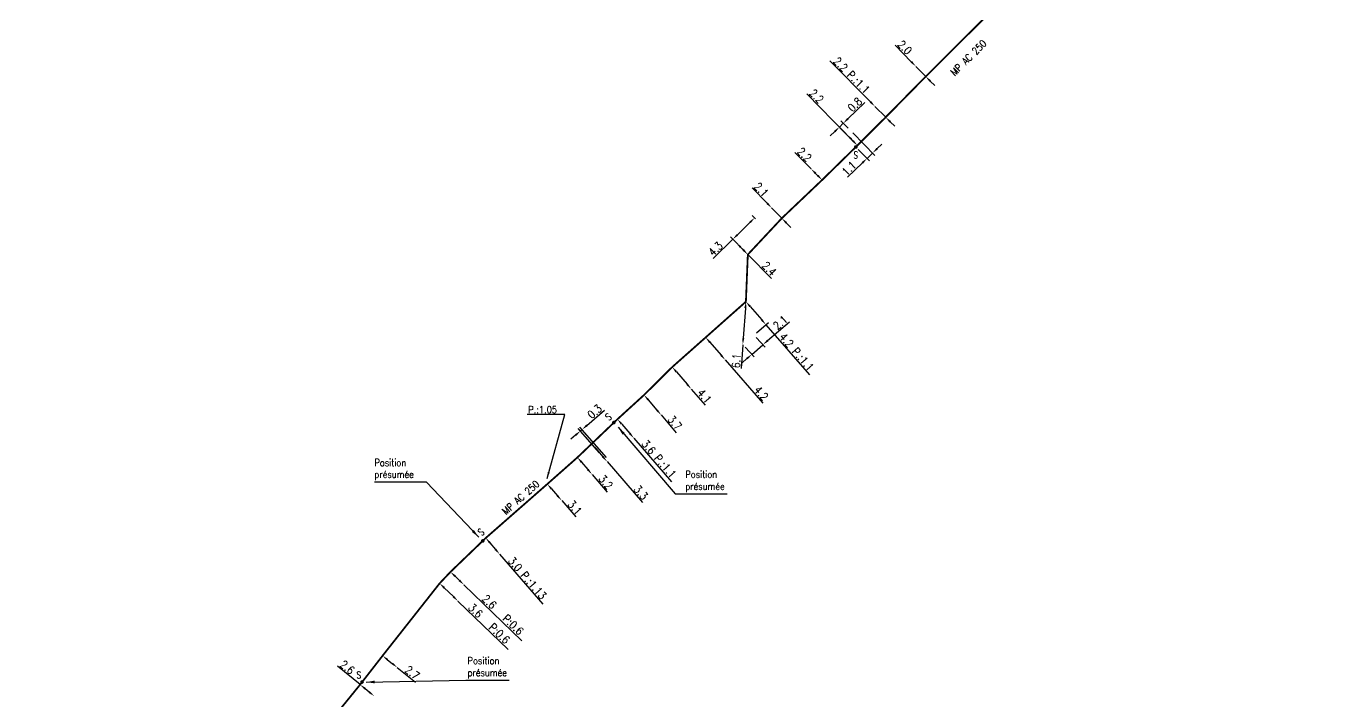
# Model space of a CAD drawing. Header units: millimetres. Extents: x 185000 to 186005, y 127000 to 128000.
# Drawn here: x 185236 to 185419.8, y 127747.8 to 127842.8 of the extents above; entities that cross this region are included whole.
import ezdxf
from ezdxf.enums import TextEntityAlignment as Align

# ---------------------------------------------------------------- set-up
doc = ezdxf.new("R2010")
doc.units = ezdxf.units.MM
doc.header["$PDMODE"] = 34
doc.layers.get('0').update_dxf_attribs({"linetype": 'CONTINUOUS'})
doc.layers.get('DEFPOINTS').update_dxf_attribs({"linetype": 'CONTINUOUS'})
doc.layers.add('G_120', color=4, linetype='CONTINUOUS')
doc.layers.add('G_300', color=7, linetype='CONTINUOUS')
doc.styles.add('G_ROMANS', font='ROMANS.SHX', dxfattribs={"width": 0.75})
doc.styles.get("Standard").update_dxf_attribs({"font": 'romans.shx', "width": 0.85})
doc.linetypes.add('G_TYPB_AP', pattern='A,5,-0.3,["o",Standard,S=1.5,R=0,X=0,Y=-0.5],-1.65', length=6.95)
doc.linetypes.add('G_TYPB_PE', pattern='A,5,-0.3,["o",Standard,S=1.5,R=0,X=0,Y=-0.5],-1.65', length=6.95)
doc.dimstyles.get("Standard").update_dxf_attribs({"dimtxt": 1.5, "dimasz": 1.2, "dimexe": 0.625, "dimexo": 0.625, "dimgap": 0.25, "dimtad": 1, "dimdec": 1, "dimzin": 0, "dimdsep": 46, "dimtxsty": 'Standard', "dimcen": -0.5, "dimadec": 0, "dimazin": 0, "dimtfac": 1, "dimtdec": 1, "dimtmove": 0, "dimatfit": 3, "dimfxl": 0, "dimtolj": 1, "dimtzin": 0, "dimarcsym": 0})

# ---------------------------------------------------------------- blocks, each defined once
blk = doc.blocks.new('*D341')
at = {"layer": 'DEFPOINTS', "color": 0, "linetype": 'Continuous', "ltscale": 0.5, "transparency": 16777216}
for p in [(185282.97, 127750.11), (185284.94, 127748.5), (185284.94, 127748.5)]:
    blk.add_point(p, dxfattribs=at)
at = {"layer": 'G_120', "color": 0, "linetype": 'Continuous', "lineweight": -2, "ltscale": 0.5, "transparency": 16777216}
for p, q in [((185282.97, 127750.11), (185279.77, 127752.73)), ((185284.25, 127749.07), (185283.66, 127749.54))]:
    blk.add_line(p, q, dxfattribs=at)
at = {"layer": 'G_120', "color": 0, "linetype": 'Continuous', "ltscale": 0.5, "transparency": 16777216}
for points in [[(185283.76, 127749.66), (185283.57, 127749.43), (185282.97, 127750.11)], [(185284.34, 127749.19), (185284.15, 127748.95), (185284.94, 127748.5)]]:
    blk.add_solid(points, dxfattribs=at)
at = {"layer": 'G_120', "color": 0, "linetype": 'Continuous', "ltscale": 0.5, "transparency": 16777216, "insert": (185281.17, 127752.55), "char_height": 1.125, "attachment_point": 5, "rotation": 320.7419}
blk.add_mtext('\\A1;2.6', dxfattribs=at)
blk = doc.blocks.new('*D342')
at = {"layer": 'DEFPOINTS', "color": 0, "linetype": 'Continuous', "ltscale": 0.5, "transparency": 16777216}
for p in [(185286.13, 127754.18), (185288.19, 127752.52), (185288.19, 127752.52)]:
    blk.add_point(p, dxfattribs=at)
at = {"layer": 'G_120', "color": 0, "linetype": 'Continuous', "lineweight": -2, "ltscale": 0.5, "transparency": 16777216}
for p, q in [((185286.83, 127753.62), (185287.49, 127753.08)), ((185288.19, 127752.52), (185290.74, 127750.46))]:
    blk.add_line(p, q, dxfattribs=at)
at = {"layer": 'G_120', "color": 0, "linetype": 'Continuous', "ltscale": 0.5, "transparency": 16777216}
for points in [[(185286.92, 127753.73), (185286.74, 127753.5), (185286.13, 127754.18)], [(185287.59, 127753.2), (185287.4, 127752.97), (185288.19, 127752.52)]]:
    blk.add_solid(points, dxfattribs=at)
at = {"layer": 'G_120', "color": 0, "linetype": 'Continuous', "ltscale": 0.5, "transparency": 16777216, "insert": (185290.29, 127751.79), "char_height": 1.125, "attachment_point": 5, "rotation": 321.0753}
blk.add_mtext('\\A1;2.7', dxfattribs=at)
blk = doc.blocks.new('G_300_11')
at = {"color": 0, "linetype": 'Continuous', "const_width": 0.248, "flags": 128}
blk.add_lwpolyline([(-0.13, 0, 1), (0.13, 0, 1)], format="xyb", close=True, dxfattribs=at)
at = {"linetype": 'Continuous', "style": 'G_ROMANS', "width": 0.75}
blk.add_attdef('S', text='', height=1, dxfattribs=at).set_placement((0, 1.35), align=Align.MIDDLE_CENTER)
at = {"color": 0, "linetype": 'Continuous', "width": 0.75, "flags": 3}
for tag, p in [('DEF_LEG', (0, -5)), ('DEF_COUP', (0, -7.5)), ('DEF_TYPE', (0, -10))]:
    blk.add_attdef(tag, text='', height=1.2, dxfattribs=at).set_placement(p, align=Align.MIDDLE)
blk = doc.blocks.new('*D343')
at = {"layer": 'DEFPOINTS', "color": 0, "linetype": 'Continuous', "ltscale": 0.5, "transparency": 16777216}
for p in [(185295.68, 127765.98), (185297.57, 127764.16), (185297.57, 127764.16)]:
    blk.add_point(p, dxfattribs=at)
at = {"layer": 'G_120', "color": 0, "linetype": 'Continuous', "lineweight": -2, "ltscale": 0.5, "transparency": 16777216}
for p, q in [((185296.33, 127765.36), (185296.93, 127764.78)), ((185297.57, 127764.16), (185305.73, 127756.29))]:
    blk.add_line(p, q, dxfattribs=at)
at = {"layer": 'G_120', "color": 0, "linetype": 'Continuous', "ltscale": 0.5, "transparency": 16777216}
for points in [[(185296.43, 127765.47), (185296.22, 127765.25), (185295.68, 127765.98)], [(185297.03, 127764.89), (185296.82, 127764.67), (185297.57, 127764.16)]]:
    blk.add_solid(points, dxfattribs=at)
at = {"layer": 'G_120', "color": 0, "linetype": 'Continuous', "ltscale": 0.5, "transparency": 16777216, "insert": (185303.04, 127759.93), "char_height": 1.125, "attachment_point": 5, "rotation": 316.0618}
blk.add_mtext('\\A1;2.6   P:0.6', dxfattribs=at)
blk = doc.blocks.new('*D344')
at = {"layer": 'DEFPOINTS', "color": 0, "linetype": 'Continuous', "ltscale": 0.5, "transparency": 16777216}
for p in [(185294.15, 127764.36), (185296.73, 127761.88), (185296.73, 127761.88)]:
    blk.add_point(p, dxfattribs=at)
at = {"layer": 'G_120', "color": 0, "linetype": 'Continuous', "lineweight": -2, "ltscale": 0.5, "transparency": 16777216}
for p, q in [((185294.8, 127763.74), (185296.08, 127762.5)), ((185296.73, 127761.88), (185303.81, 127755.05))]:
    blk.add_line(p, q, dxfattribs=at)
at = {"layer": 'G_120', "color": 0, "linetype": 'Continuous', "ltscale": 0.5, "transparency": 16777216}
for points in [[(185294.9, 127763.85), (185294.69, 127763.63), (185294.15, 127764.36)], [(185296.18, 127762.61), (185295.97, 127762.4), (185296.73, 127761.88)]]:
    blk.add_solid(points, dxfattribs=at)
at = {"layer": 'G_120', "color": 0, "linetype": 'Continuous', "ltscale": 0.5, "transparency": 16777216, "insert": (185301.11, 127758.69), "char_height": 1.125, "attachment_point": 5, "rotation": 316.0618}
blk.add_mtext('\\A1;3.6   P:0.6', dxfattribs=at)
blk = doc.blocks.new('*D345')
at = {"layer": 'DEFPOINTS', "color": 0, "linetype": 'Continuous', "ltscale": 0.5, "transparency": 16777216}
for p in [(185300.64, 127770.75), (185302.59, 127768.47), (185302.59, 127768.47)]:
    blk.add_point(p, dxfattribs=at)
at = {"layer": 'G_120', "color": 0, "linetype": 'Continuous', "lineweight": -2, "ltscale": 0.5, "transparency": 16777216}
for p, q in [((185301.22, 127770.06), (185302.01, 127769.15)), ((185302.59, 127768.47), (185308.65, 127761.43))]:
    blk.add_line(p, q, dxfattribs=at)
at = {"layer": 'G_120', "color": 0, "linetype": 'Continuous', "ltscale": 0.5, "transparency": 16777216}
for points in [[(185301.34, 127770.16), (185301.11, 127769.97), (185300.64, 127770.75)], [(185302.12, 127769.25), (185301.89, 127769.05), (185302.59, 127768.47)]]:
    blk.add_solid(points, dxfattribs=at)
at = {"layer": 'G_120', "color": 0, "linetype": 'Continuous', "ltscale": 0.5, "transparency": 16777216, "insert": (185306.48, 127765.1), "char_height": 1.125, "attachment_point": 5, "rotation": 310.6757}
blk.add_mtext('\\A1;3.0 P.:1.13', dxfattribs=at)
blk = doc.blocks.new('*D346')
at = {"layer": 'DEFPOINTS', "color": 0, "linetype": 'Continuous', "ltscale": 0.5, "transparency": 16777216}
for p in [(185309.29, 127778.34), (185311.32, 127776.01), (185311.32, 127776.01)]:
    blk.add_point(p, dxfattribs=at)
at = {"layer": 'G_120', "color": 0, "linetype": 'Continuous', "lineweight": -2, "ltscale": 0.5, "transparency": 16777216}
for p, q in [((185309.88, 127777.66), (185310.73, 127776.68)), ((185311.32, 127776.01), (185313.3, 127773.74))]:
    blk.add_line(p, q, dxfattribs=at)
at = {"layer": 'G_120', "color": 0, "linetype": 'Continuous', "ltscale": 0.5, "transparency": 16777216}
for points in [[(185309.99, 127777.76), (185309.76, 127777.57), (185309.29, 127778.34)], [(185310.84, 127776.78), (185310.62, 127776.59), (185311.32, 127776.01)]]:
    blk.add_solid(points, dxfattribs=at)
at = {"layer": 'G_120', "color": 0, "linetype": 'Continuous', "ltscale": 0.5, "transparency": 16777216, "insert": (185313.17, 127775.03), "char_height": 1.125, "attachment_point": 5, "rotation": 311.0628}
blk.add_mtext('\\A1;3.1', dxfattribs=at)
blk = doc.blocks.new('*D347')
at = {"layer": 'DEFPOINTS', "color": 0, "linetype": 'Continuous', "ltscale": 0.5, "transparency": 16777216}
for p in [(185313.53, 127782.09), (185315.58, 127779.7), (185315.58, 127779.7)]:
    blk.add_point(p, dxfattribs=at)
at = {"layer": 'G_120', "color": 0, "linetype": 'Continuous', "lineweight": -2, "ltscale": 0.5, "transparency": 16777216}
for p, q in [((185314.12, 127781.41), (185314.99, 127780.39)), ((185315.58, 127779.7), (185317.71, 127777.21))]:
    blk.add_line(p, q, dxfattribs=at)
at = {"layer": 'G_120', "color": 0, "linetype": 'Continuous', "ltscale": 0.5, "transparency": 16777216}
for points in [[(185314.23, 127781.51), (185314, 127781.31), (185313.53, 127782.09)], [(185315.11, 127780.48), (185314.88, 127780.29), (185315.58, 127779.7)]]:
    blk.add_solid(points, dxfattribs=at)
at = {"layer": 'G_120', "color": 0, "linetype": 'Continuous', "ltscale": 0.5, "transparency": 16777216, "insert": (185317.51, 127778.61), "char_height": 1.125, "attachment_point": 5, "rotation": 310.616}
blk.add_mtext('\\A1;3.2', dxfattribs=at)
blk = doc.blocks.new('*D348')
at = {"layer": 'DEFPOINTS', "color": 0, "linetype": 'Continuous', "ltscale": 0.5, "transparency": 16777216}
for p in [(185319.16, 127787.47), (185321.48, 127784.79), (185321.48, 127784.79)]:
    blk.add_point(p, dxfattribs=at)
at = {"layer": 'G_120', "color": 0, "linetype": 'Continuous', "lineweight": -2, "ltscale": 0.5, "transparency": 16777216}
for p, q in [((185319.75, 127786.79), (185320.89, 127785.47)), ((185321.48, 127784.79), (185326.78, 127778.66))]:
    blk.add_line(p, q, dxfattribs=at)
at = {"layer": 'G_120', "color": 0, "linetype": 'Continuous', "ltscale": 0.5, "transparency": 16777216}
for points in [[(185319.86, 127786.89), (185319.63, 127786.7), (185319.16, 127787.47)], [(185321, 127785.57), (185320.78, 127785.37), (185321.48, 127784.79)]]:
    blk.add_solid(points, dxfattribs=at)
at = {"layer": 'G_120', "color": 0, "linetype": 'Continuous', "ltscale": 0.5, "transparency": 16777216, "insert": (185324.99, 127781.88), "char_height": 1.125, "attachment_point": 5, "rotation": 310.8696}
blk.add_mtext('\\A1;3.6 P.:1.1', dxfattribs=at)
blk = doc.blocks.new('*D349')
at = {"layer": 'DEFPOINTS', "color": 0, "linetype": 'Continuous', "ltscale": 0.5, "transparency": 16777216}
for p in [(185322.9, 127790.88), (185325.3, 127788.06), (185325.3, 127788.06)]:
    blk.add_point(p, dxfattribs=at)
at = {"layer": 'G_120', "color": 0, "linetype": 'Continuous', "lineweight": -2, "ltscale": 0.5, "transparency": 16777216}
for p, q in [((185323.48, 127790.19), (185324.71, 127788.75)), ((185325.3, 127788.06), (185327.42, 127785.57))]:
    blk.add_line(p, q, dxfattribs=at)
at = {"layer": 'G_120', "color": 0, "linetype": 'Continuous', "ltscale": 0.5, "transparency": 16777216}
for points in [[(185323.6, 127790.29), (185323.37, 127790.1), (185322.9, 127790.88)], [(185324.83, 127788.84), (185324.6, 127788.65), (185325.3, 127788.06)]]:
    blk.add_solid(points, dxfattribs=at)
at = {"layer": 'G_120', "color": 0, "linetype": 'Continuous', "ltscale": 0.5, "transparency": 16777216, "insert": (185327.22, 127786.96), "char_height": 1.125, "attachment_point": 5, "rotation": 310.4312}
blk.add_mtext('\\A1;3.7', dxfattribs=at)
blk = doc.blocks.new('*D350')
at = {"layer": 'DEFPOINTS', "color": 0, "linetype": 'Continuous', "ltscale": 0.5, "transparency": 16777216}
for p in [(185326.86, 127794.81), (185329.54, 127791.71), (185329.54, 127791.71)]:
    blk.add_point(p, dxfattribs=at)
at = {"layer": 'G_120', "color": 0, "linetype": 'Continuous', "lineweight": -2, "ltscale": 0.5, "transparency": 16777216}
for p, q in [((185327.45, 127794.13), (185328.95, 127792.39)), ((185329.54, 127791.71), (185331.5, 127789.44))]:
    blk.add_line(p, q, dxfattribs=at)
at = {"layer": 'G_120', "color": 0, "linetype": 'Continuous', "ltscale": 0.5, "transparency": 16777216}
for points in [[(185327.56, 127794.23), (185327.33, 127794.03), (185326.86, 127794.81)], [(185329.06, 127792.49), (185328.84, 127792.29), (185329.54, 127791.71)]]:
    blk.add_solid(points, dxfattribs=at)
at = {"layer": 'G_120', "color": 0, "linetype": 'Continuous', "ltscale": 0.5, "transparency": 16777216, "insert": (185331.38, 127790.72), "char_height": 1.125, "attachment_point": 5, "rotation": 310.8026}
blk.add_mtext('\\A1;4.1', dxfattribs=at)
blk = doc.blocks.new('*D351')
at = {"layer": 'DEFPOINTS', "color": 0, "linetype": 'Continuous', "ltscale": 0.5, "transparency": 16777216}
for p in [(185331.56, 127798.98), (185334.31, 127795.81), (185334.31, 127795.81)]:
    blk.add_point(p, dxfattribs=at)
at = {"layer": 'G_120', "color": 0, "linetype": 'Continuous', "lineweight": -2, "ltscale": 0.5, "transparency": 16777216}
for p, q in [((185332.15, 127798.3), (185333.72, 127796.49)), ((185334.31, 127795.81), (185339.6, 127789.73))]:
    blk.add_line(p, q, dxfattribs=at)
at = {"layer": 'G_120', "color": 0, "linetype": 'Continuous', "ltscale": 0.5, "transparency": 16777216}
for points in [[(185332.26, 127798.4), (185332.04, 127798.2), (185331.56, 127798.98)], [(185333.84, 127796.59), (185333.61, 127796.39), (185334.31, 127795.81)]]:
    blk.add_solid(points, dxfattribs=at)
at = {"layer": 'G_120', "color": 0, "linetype": 'Continuous', "ltscale": 0.5, "transparency": 16777216, "insert": (185339.38, 127791.12), "char_height": 1.125, "attachment_point": 5, "rotation": 310.9798}
blk.add_mtext('\\A1;4.2', dxfattribs=at)
blk = doc.blocks.new('*D352')
at = {"layer": 'DEFPOINTS', "color": 0, "linetype": 'Continuous', "ltscale": 0.5, "transparency": 16777216}
for p in [(185338.33, 127799.3), (185336.78, 127797.95), (185339.6, 127797.94)]:
    blk.add_point(p, dxfattribs=at)
at = {"layer": 'G_120', "color": 0, "linetype": 'Continuous', "lineweight": -2, "ltscale": 0.5, "transparency": 16777216}
for p, q in [((185340.28, 127798.53), (185343.34, 127801.19)), ((185338.65, 127798.96), (185339.92, 127797.6)), ((185337.1, 127797.61), (185338.37, 127796.25)), ((185338.05, 127796.59), (185339.6, 127797.94)), ((185337.37, 127796), (185336.69, 127795.41))]:
    blk.add_line(p, q, dxfattribs=at)
at = {"layer": 'G_120', "color": 0, "linetype": 'Continuous', "ltscale": 0.5, "transparency": 16777216}
for points in [[(185340.18, 127798.64), (185340.38, 127798.42), (185339.6, 127797.94)], [(185337.27, 127796.12), (185337.47, 127795.89), (185338.05, 127796.59)]]:
    blk.add_solid(points, dxfattribs=at)
at = {"layer": 'G_120', "color": 0, "linetype": 'Continuous', "ltscale": 0.5, "transparency": 16777216, "insert": (185342.06, 127801.07), "char_height": 1.125, "attachment_point": 5, "rotation": 40.9798}
blk.add_mtext('\\A1;2.1', dxfattribs=at)
blk = doc.blocks.new('*D353')
at = {"layer": 'DEFPOINTS', "color": 0, "linetype": 'Continuous', "ltscale": 0.5, "transparency": 16777216}
for p in [(185337.22, 127804.01), (185340.03, 127800.77), (185338.33, 127799.3)]:
    blk.add_point(p, dxfattribs=at)
at = {"layer": 'G_120', "color": 0, "linetype": 'Continuous', "lineweight": -2, "ltscale": 0.5, "transparency": 16777216}
for p, q in [((185337.81, 127803.33), (185339.44, 127801.45)), ((185338.69, 127799.61), (185340.38, 127801.08)), ((185340.03, 127800.77), (185346.15, 127793.72))]:
    blk.add_line(p, q, dxfattribs=at)
at = {"layer": 'G_120', "color": 0, "linetype": 'Continuous', "ltscale": 0.5, "transparency": 16777216}
for points in [[(185337.92, 127803.43), (185337.7, 127803.23), (185337.22, 127804.01)], [(185339.55, 127801.55), (185339.33, 127801.35), (185340.03, 127800.77)]]:
    blk.add_solid(points, dxfattribs=at)
at = {"layer": 'G_120', "color": 0, "linetype": 'Continuous', "ltscale": 0.5, "transparency": 16777216, "insert": (185344.36, 127796.93), "char_height": 1.125, "attachment_point": 5, "rotation": 310.9798}
blk.add_mtext('\\A1;4.2 P.:1.1', dxfattribs=at)
blk = doc.blocks.new('*D354')
at = {"layer": 'DEFPOINTS', "color": 0, "linetype": 'Continuous', "ltscale": 0.5, "transparency": 16777216}
for p in [(185337.22, 127804.01), (185336.78, 127797.95), (185336.78, 127797.95)]:
    blk.add_point(p, dxfattribs=at)
at = {"layer": 'G_120', "color": 0, "linetype": 'Continuous', "lineweight": -2, "ltscale": 0.5, "transparency": 16777216}
for p, q in [((185337.15, 127803.11), (185336.85, 127798.85)), ((185336.78, 127797.95), (185336.54, 127794.6))]:
    blk.add_line(p, q, dxfattribs=at)
at = {"layer": 'G_120', "color": 0, "linetype": 'Continuous', "ltscale": 0.5, "transparency": 16777216}
for points in [[(185337, 127803.12), (185337.3, 127803.1), (185337.22, 127804.01)], [(185336.7, 127798.86), (185337, 127798.84), (185336.78, 127797.95)]]:
    blk.add_solid(points, dxfattribs=at)
at = {"layer": 'G_120', "color": 0, "linetype": 'Continuous', "ltscale": 0.5, "transparency": 16777216, "insert": (185335.87, 127795.68), "char_height": 1.125, "attachment_point": 5, "rotation": 85.8948}
blk.add_mtext('\\A1;6.1', dxfattribs=at)
blk = doc.blocks.new('*D355')
at = {"layer": 'DEFPOINTS', "color": 0, "linetype": 'Continuous', "ltscale": 0.5, "transparency": 16777216}
for p in [(185338.45, 127815.81), (185338.91, 127815.34), (185337.49, 127810.64)]:
    blk.add_point(p, dxfattribs=at)
at = {"layer": 'G_120', "color": 0, "linetype": 'Continuous', "lineweight": -2, "ltscale": 0.5, "transparency": 16777216}
for p, q in [((185337.81, 127815.18), (185336.03, 127813.43)), ((185338.58, 127815.67), (185338.12, 127816.14)), ((185335.38, 127812.79), (185332.62, 127810.08)), ((185337.16, 127810.98), (185335.06, 127813.13))]:
    blk.add_line(p, q, dxfattribs=at)
at = {"layer": 'G_120', "color": 0, "linetype": 'Continuous', "ltscale": 0.5, "transparency": 16777216}
for points in [[(185337.7, 127815.28), (185337.91, 127815.07), (185338.45, 127815.81)], [(185335.92, 127813.53), (185336.13, 127813.32), (185335.38, 127812.79)]]:
    blk.add_solid(points, dxfattribs=at)
at = {"layer": 'G_120', "color": 0, "linetype": 'Continuous', "ltscale": 0.5, "transparency": 16777216, "insert": (185332.95, 127811.45), "char_height": 1.125, "attachment_point": 5, "rotation": 44.4936}
blk.add_mtext('\\A1;4.3', dxfattribs=at)
blk = doc.blocks.new('*D356')
at = {"layer": 'DEFPOINTS', "color": 0, "linetype": 'Continuous', "ltscale": 0.5, "transparency": 16777216}
for p in [(185335.85, 127812.32), (185335.85, 127812.32), (185337.49, 127810.64)]:
    blk.add_point(p, dxfattribs=at)
at = {"layer": 'G_120', "color": 0, "linetype": 'Continuous', "lineweight": -2, "ltscale": 0.5, "transparency": 16777216}
for p, q in [((185336.47, 127811.68), (185336.86, 127811.29)), ((185337.49, 127810.64), (185340.8, 127807.26))]:
    blk.add_line(p, q, dxfattribs=at)
at = {"layer": 'G_120', "color": 0, "linetype": 'Continuous', "ltscale": 0.5, "transparency": 16777216}
for points in [[(185336.58, 127811.79), (185336.37, 127811.58), (185335.85, 127812.32)], [(185336.97, 127811.39), (185336.75, 127811.18), (185337.49, 127810.64)]]:
    blk.add_solid(points, dxfattribs=at)
at = {"layer": 'G_120', "color": 0, "linetype": 'Continuous', "ltscale": 0.5, "transparency": 16777216, "insert": (185340.49, 127808.65), "char_height": 1.125, "attachment_point": 5, "rotation": 314.3885}
blk.add_mtext('\\A1;2.4', dxfattribs=at)
blk = doc.blocks.new('*D357')
at = {"layer": 'DEFPOINTS', "color": 0, "linetype": 'Continuous', "ltscale": 0.5, "transparency": 16777216}
for p in [(185340.84, 127817.21), (185340.84, 127817.21), (185342.27, 127815.75)]:
    blk.add_point(p, dxfattribs=at)
at = {"layer": 'G_120', "color": 0, "linetype": 'Continuous', "lineweight": -2, "ltscale": 0.5, "transparency": 16777216}
for p, q in [((185340.21, 127817.86), (185338.11, 127820.01)), ((185342.27, 127815.75), (185340.84, 127817.21)), ((185342.9, 127815.1), (185343.53, 127814.46))]:
    blk.add_line(p, q, dxfattribs=at)
at = {"layer": 'G_120', "color": 0, "linetype": 'Continuous', "ltscale": 0.5, "transparency": 16777216}
for points in [[(185340.32, 127817.96), (185340.1, 127817.75), (185340.84, 127817.21)], [(185343, 127815.21), (185342.79, 127815), (185342.27, 127815.75)]]:
    blk.add_solid(points, dxfattribs=at)
at = {"layer": 'G_120', "color": 0, "linetype": 'Continuous', "ltscale": 0.5, "transparency": 16777216, "insert": (185339.38, 127819.78), "char_height": 1.125, "attachment_point": 5, "rotation": 314.2834}
blk.add_mtext('\\A1;2.1', dxfattribs=at)
blk = doc.blocks.new('*D358')
at = {"layer": 'DEFPOINTS', "color": 0, "linetype": 'Continuous', "ltscale": 0.5, "transparency": 16777216}
for p in [(185346.39, 127822.7), (185346.39, 127822.7), (185347.94, 127821.14)]:
    blk.add_point(p, dxfattribs=at)
at = {"layer": 'G_120', "color": 0, "linetype": 'Continuous', "lineweight": -2, "ltscale": 0.5, "transparency": 16777216}
for p, q in [((185346.39, 127822.7), (185344.08, 127825.02)), ((185347.31, 127821.78), (185347.02, 127822.06))]:
    blk.add_line(p, q, dxfattribs=at)
at = {"layer": 'G_120', "color": 0, "linetype": 'Continuous', "ltscale": 0.5, "transparency": 16777216}
for points in [[(185347.13, 127822.16), (185346.92, 127821.95), (185346.39, 127822.7)], [(185347.41, 127821.88), (185347.2, 127821.67), (185347.94, 127821.14)]]:
    blk.add_solid(points, dxfattribs=at)
at = {"layer": 'G_120', "color": 0, "linetype": 'Continuous', "ltscale": 0.5, "transparency": 16777216, "insert": (185345.45, 127824.71), "char_height": 1.125, "attachment_point": 5, "rotation": 314.8334}
blk.add_mtext('\\A1;2.2', dxfattribs=at)
blk = doc.blocks.new('*D359')
at = {"layer": 'DEFPOINTS', "color": 0, "linetype": 'Continuous', "ltscale": 0.5, "transparency": 16777216}
for p in [(185350.92, 127829.12), (185351.93, 127828.09), (185352.9, 127826)]:
    blk.add_point(p, dxfattribs=at)
at = {"layer": 'G_120', "color": 0, "linetype": 'Continuous', "lineweight": -2, "ltscale": 0.5, "transparency": 16777216}
for p, q in [((185351.57, 127829.75), (185353.93, 127832.04)), ((185352.58, 127826.33), (185350.04, 127828.92)), ((185350.37, 127828.59), (185350.92, 127829.12)), ((185351.6, 127828.42), (185350.59, 127829.46)), ((185349.72, 127827.96), (185349.07, 127827.33))]:
    blk.add_line(p, q, dxfattribs=at)
at = {"layer": 'G_120', "color": 0, "linetype": 'Continuous', "ltscale": 0.5, "transparency": 16777216}
for points in [[(185351.46, 127829.86), (185351.67, 127829.64), (185350.92, 127829.12)], [(185349.62, 127828.07), (185349.83, 127827.85), (185350.37, 127828.59)]]:
    blk.add_solid(points, dxfattribs=at)
at = {"layer": 'G_120', "color": 0, "linetype": 'Continuous', "ltscale": 0.5, "transparency": 16777216, "insert": (185352.55, 127831.75), "char_height": 1.125, "attachment_point": 5, "rotation": 44.0737}
blk.add_mtext('\\A1;0.8', dxfattribs=at)
blk = doc.blocks.new('*D360')
at = {"layer": 'DEFPOINTS', "color": 0, "linetype": 'Continuous', "ltscale": 0.5, "transparency": 16777216}
for p in [(185351.38, 127827.55), (185351.38, 127827.55), (185352.9, 127826)]:
    blk.add_point(p, dxfattribs=at)
at = {"layer": 'G_120', "color": 0, "linetype": 'Continuous', "lineweight": -2, "ltscale": 0.5, "transparency": 16777216}
for p, q in [((185351.38, 127827.55), (185345.79, 127833.26)), ((185352.27, 127826.64), (185352.01, 127826.91))]:
    blk.add_line(p, q, dxfattribs=at)
at = {"layer": 'G_120', "color": 0, "linetype": 'Continuous', "ltscale": 0.5, "transparency": 16777216}
for points in [[(185352.12, 127827.02), (185351.9, 127826.81), (185351.38, 127827.55)], [(185352.38, 127826.75), (185352.17, 127826.54), (185352.9, 127826)]]:
    blk.add_solid(points, dxfattribs=at)
at = {"layer": 'G_120', "color": 0, "linetype": 'Continuous', "ltscale": 0.5, "transparency": 16777216, "insert": (185347.16, 127832.93), "char_height": 1.125, "attachment_point": 5, "rotation": 314.4154}
blk.add_mtext('\\A1;2.2', dxfattribs=at)
blk = doc.blocks.new('*D361')
at = {"layer": 'DEFPOINTS', "color": 0, "ltscale": 0.5, "transparency": 16777216}
for p in [(185351.93, 127828.09), (185352.68, 127825.78), (185355.03, 127824.93)]:
    blk.add_point(p, dxfattribs=at)
at = {"layer": 'G_300', "color": 0, "lineweight": -2, "ltscale": 0.5, "transparency": 16777216}
for p, q in [((185352.26, 127827.76), (185355.36, 127824.59)), ((185355.68, 127825.56), (185356.32, 127826.18)), ((185353.01, 127825.44), (185354.58, 127823.84)), ((185355.03, 127824.93), (185354.25, 127824.18)), ((185353.6, 127823.55), (185351.53, 127821.55))]:
    blk.add_line(p, q, dxfattribs=at)
at = {"layer": 'G_300', "color": 0, "ltscale": 0.5, "transparency": 16777216}
for points in [[(185355.57, 127825.66), (185355.78, 127825.45), (185355.03, 127824.93)], [(185353.5, 127823.66), (185353.71, 127823.44), (185354.25, 127824.18)]]:
    blk.add_solid(points, dxfattribs=at)
at = {"layer": 'G_300', "color": 0, "ltscale": 0.5, "transparency": 16777216, "insert": (185351.72, 127822.77), "char_height": 1.125, "attachment_point": 5, "rotation": 44.0737}
blk.add_mtext('\\A1;1.1', dxfattribs=at)
blk = doc.blocks.new('*D362')
at = {"layer": 'DEFPOINTS', "color": 0, "linetype": 'Continuous', "ltscale": 0.5, "transparency": 16777216}
for p in [(185355.36, 127831.49), (185355.36, 127831.49), (185356.88, 127829.97)]:
    blk.add_point(p, dxfattribs=at)
at = {"layer": 'G_120', "color": 0, "linetype": 'Continuous', "lineweight": -2, "ltscale": 0.5, "transparency": 16777216}
for p, q in [((185354.73, 127832.13), (185349.02, 127837.89)), ((185356.88, 127829.97), (185355.36, 127831.49)), ((185357.51, 127829.33), (185358.14, 127828.69))]:
    blk.add_line(p, q, dxfattribs=at)
at = {"layer": 'G_120', "color": 0, "linetype": 'Continuous', "ltscale": 0.5, "transparency": 16777216}
for points in [[(185354.84, 127832.24), (185354.62, 127832.03), (185355.36, 127831.49)], [(185357.62, 127829.43), (185357.4, 127829.22), (185356.88, 127829.97)]]:
    blk.add_solid(points, dxfattribs=at)
at = {"layer": 'G_120', "color": 0, "linetype": 'Continuous', "ltscale": 0.5, "transparency": 16777216, "insert": (185352.09, 127835.86), "char_height": 1.125, "attachment_point": 5, "rotation": 314.7572}
blk.add_mtext('\\A1;2.2 P.:1.1', dxfattribs=at)
blk = doc.blocks.new('*D363')
at = {"layer": 'DEFPOINTS', "color": 0, "linetype": 'Continuous', "ltscale": 0.5, "transparency": 16777216}
for p in [(185361.11, 127837.13), (185361.11, 127837.13), (185362.51, 127835.7)]:
    blk.add_point(p, dxfattribs=at)
at = {"layer": 'G_120', "color": 0, "linetype": 'Continuous', "lineweight": -2, "ltscale": 0.5, "transparency": 16777216}
for p, q in [((185360.48, 127837.78), (185358.19, 127840.12)), ((185362.51, 127835.7), (185361.11, 127837.13)), ((185363.14, 127835.06), (185363.77, 127834.42))]:
    blk.add_line(p, q, dxfattribs=at)
at = {"layer": 'G_120', "color": 0, "linetype": 'Continuous', "ltscale": 0.5, "transparency": 16777216}
for points in [[(185360.59, 127837.88), (185360.37, 127837.67), (185361.11, 127837.13)], [(185363.25, 127835.16), (185363.03, 127834.95), (185362.51, 127835.7)]]:
    blk.add_solid(points, dxfattribs=at)
at = {"layer": 'G_120', "color": 0, "linetype": 'Continuous', "ltscale": 0.5, "transparency": 16777216, "insert": (185359.56, 127839.79), "char_height": 1.125, "attachment_point": 5, "rotation": 314.3622}
blk.add_mtext('\\A1;2.0', dxfattribs=at)
blk = doc.blocks.new('*D573')
at = {"layer": 'DEFPOINTS', "color": 0, "linetype": 'Continuous', "ltscale": 0.5, "transparency": 16777216}
for p in [(185314.19, 127786.02), (185316.94, 127782.37), (185317.91, 127781.7)]:
    blk.add_point(p, dxfattribs=at)
at = {"layer": 'G_120', "color": 0, "linetype": 'Continuous', "lineweight": -2, "ltscale": 0.5, "transparency": 16777216}
for p, q in [((185314.87, 127786.6), (185317.35, 127788.75)), ((185316.64, 127782.72), (185313.65, 127786.17)), ((185317.61, 127782.06), (185313.88, 127786.37)), ((185313.96, 127785.82), (185314.19, 127786.02)), ((185313.28, 127785.23), (185312.6, 127784.64))]:
    blk.add_line(p, q, dxfattribs=at)
at = {"layer": 'G_120', "color": 0, "linetype": 'Continuous', "ltscale": 0.5, "transparency": 16777216}
for points in [[(185313.18, 127785.34), (185313.38, 127785.12), (185313.96, 127785.82)], [(185314.77, 127786.72), (185314.97, 127786.49), (185314.19, 127786.02)]]:
    blk.add_solid(points, dxfattribs=at)
at = {"layer": 'G_120', "color": 0, "linetype": 'Continuous', "ltscale": 0.5, "transparency": 16777216, "insert": (185315.96, 127788.54), "char_height": 1.125, "attachment_point": 5, "rotation": 40.8394}
blk.add_mtext('\\A1;0.3', dxfattribs=at)
blk = doc.blocks.new('*D574')
at = {"layer": 'DEFPOINTS', "color": 0, "linetype": 'Continuous', "ltscale": 0.5, "transparency": 16777216}
for p in [(185315.56, 127783.97), (185317.69, 127781.51), (185317.69, 127781.51)]:
    blk.add_point(p, dxfattribs=at)
at = {"layer": 'G_120', "color": 0, "linetype": 'Continuous', "lineweight": -2, "ltscale": 0.5, "transparency": 16777216}
for p, q in [((185316.15, 127783.29), (185317.1, 127782.19)), ((185317.69, 127781.51), (185322.66, 127775.76))]:
    blk.add_line(p, q, dxfattribs=at)
at = {"layer": 'G_120', "color": 0, "linetype": 'Continuous', "ltscale": 0.5, "transparency": 16777216}
for points in [[(185316.26, 127783.38), (185316.04, 127783.19), (185315.56, 127783.97)], [(185317.21, 127782.29), (185316.98, 127782.09), (185317.69, 127781.51)]]:
    blk.add_solid(points, dxfattribs=at)
at = {"layer": 'G_120', "color": 0, "linetype": 'Continuous', "ltscale": 0.5, "transparency": 16777216, "insert": (185322.45, 127777.15), "char_height": 1.125, "attachment_point": 5, "rotation": 310.8394}
blk.add_mtext('\\A1;3.3', dxfattribs=at)

msp = doc.modelspace()

# ---------------------------------------------------------------- linework, layer by layer
at = {"layer": 'G_120', "linetype": 'G_TYPB_AP', "ltscale": 0.5, "flags": 128}
msp.add_lwpolyline([(185418.25, 127984.35, 0.25, 0.25, 0), (185418.77, 127980.21, 0.25, 0.25, 0), (185419.63, 127973.36, 0.25, 0.25, 0), (185414.6, 127949.08, 0.25, 0.25, 0), (185410.82, 127936.13, 0.25, 0.25, 0), (185407.66, 127925.32, 0.25, 0.25, 0), (185404.61, 127914.88, 0.25, 0.25, 0), (185400.88, 127903.23, 0.25, 0.25, 0), (185405.27, 127882.69, 0.25, 0.25, 0), (185401.36, 127877.84, 0.25, 0.25, 0), (185394.82, 127870.26, 0.25, 0.25, 0), (185394.32, 127865.74, 0.25, 0.25, 0), (185388.59, 127859.74, 0.25, 0.25, 0), (185382.91, 127854.08, 0.25, 0.25, 0), (185380.89, 127853.9, 0.25, 0.25, 0), (185373.59, 127846.75, 0.25, 0.25, 0), (185362.51, 127835.7, 0.25, 0.25, 0), (185356.88, 127829.97, 0.25, 0.25, 0), (185352.9, 127826, 0.25, 0.25, 0), (185347.94, 127821.14, 0.25, 0.25, 0), (185342.27, 127815.75, 0.25, 0.25, 0), (185337.49, 127810.64, 0.25, 0.25, 0), (185337.22, 127804.01, 0.25, 0.25, 0), (185331.56, 127798.98, 0.25, 0.25, 0), (185326.86, 127794.81, 0.25, 0.25, 0), (185322.9, 127790.88, 0.25, 0.25, 0), (185319.16, 127787.47, 0.25, 0.25, 0), (185313.53, 127782.09, 0.25, 0.25, 0), (185309.29, 127778.34, 0.25, 0.25, 0), (185300.64, 127770.75, 0.25, 0.25, 0), (185295.68, 127765.98, 0.25, 0.25, 0), (185294.15, 127764.36, 0.25, 0.25, 0), (185286.13, 127754.18, 0.25, 0.25, 0), (185282.97, 127750.11, 0.25, 0.25, 0), (185279.63, 127746, 0.25, 0.25, 0), (185274.39, 127739.62, 0.25, 0.25, 0), (185266.18, 127729.87, 0.25, 0.25, 0), (185262.72, 127725.2, 0.25, 0.25, 0), (185257.5, 127718.46, 0.25, 0.25, 0), (185256.18, 127715.87, 0.25, 0.25, 0), (185250.51, 127700.58, 0.25, 0.25, 0), (185241.3, 127689.29, 0.25, 0.25, 0), (185238.46, 127685.85, 0.25, 0.25, 0), (185236.13, 127683.03, 0, 0, 0)], format="xyseb", dxfattribs=at)

# ---------------------------------------------------------------- block references
at = {"layer": 'G_300', "ltscale": 0.5}
ref = msp.add_blockref('G_300_11', (185352.68, 127825.78), dxfattribs=dict(at, rotation=196.2213122193417))
ref.add_attrib('S', 'S', dxfattribs={"layer": '0', "linetype": 'Continuous', "height": 1, "rotation": 175.2168, "style": 'G_ROMANS', "width": 0.75}).set_placement((185352.68, 127824.66), align=Align.MIDDLE_CENTER)
ref = msp.add_blockref('G_300_11', (185318.66, 127787), dxfattribs=dict(at, rotation=60.07978151750599))
ref.add_attrib('S', 'S', dxfattribs={"layer": '0', "linetype": 'Continuous', "height": 1, "rotation": 39.0753, "style": 'G_ROMANS', "width": 0.75}).set_placement((185317.89, 127787.8), align=Align.MIDDLE_CENTER)
ref = msp.add_blockref('G_300_11', (185300.22, 127770.34), dxfattribs=dict(at, rotation=60.07978151750608))
ref.add_attrib('S', 'S', dxfattribs={"layer": '0', "linetype": 'Continuous', "height": 1, "rotation": 39.0753, "style": 'G_ROMANS', "width": 0.75}).set_placement((185299.98, 127771.59), align=Align.MIDDLE_CENTER)
ref = msp.add_blockref('G_300_11', (185283.24, 127750.47), dxfattribs=dict(at, rotation=21.00452092453291))
ref.add_attrib('S', 'S', dxfattribs={"layer": '0', "linetype": 'Continuous', "height": 1, "style": 'G_ROMANS', "width": 0.75}).set_placement((185282.79, 127751.47), align=Align.MIDDLE_CENTER)

# ---------------------------------------------------------------- texts
at = {"layer": 'G_120', "linetype": 'G_TYPB_PE', "width": 0.85}
for rotation, p in [(44.8955, (185368.52, 127838.33)), (41.2984, (185305.55, 127776.45))]:
    msp.add_text('MP AC 250', height=1, rotation=rotation, dxfattribs=at).set_placement(p, align=Align.MIDDLE)
at = {"layer": 'G_120', "linetype": 'Continuous', "ltscale": 0.5, "insert": (185310.66, 127788.81), "char_height": 1, "attachment_point": 6}
msp.add_mtext('P.:1.05', dxfattribs=at)
at = {"layer": 'G_300', "ltscale": 0.5, "char_height": 1, "attachment_point": 4}
for insert in [(185284.98, 127780.37), (185328.7, 127778.7), (185298.08, 127752.47)]:
    msp.add_mtext('Position\\Pprésumée', dxfattribs=dict(at, insert=insert))

# ---------------------------------------------------------------- dimensions: what is measured, and where the dimension line sits
at = {"layer": 'G_120', "linetype": 'Continuous', "ltscale": 0.5}
for base, p1, p2, angle, picture, middle in [((185361.11, 127837.13), (185362.51, 127835.7), (185361.11, 127837.13), 314.3622, '*D363', (185359.02, 127839.27)), ((185351.38, 127827.55), (185352.9, 127826), (185351.38, 127827.55), 314.4154, '*D360', (185346.62, 127832.41)), ((185350.92, 127829.12), (185352.9, 127826), (185351.93, 127828.09), 224.0737, '*D359', (185353.07, 127831.21)), ((185346.39, 127822.7), (185347.94, 127821.14), (185346.39, 127822.7), 314.8334, '*D358', (185344.92, 127824.18)), ((185340.8377, 127817.2146), (185342.269, 127815.747), (185340.8377, 127817.2146), 314.2834, '*D357', (185338.8459, 127819.2568)), ((185338.45, 127815.81), (185337.49, 127810.64), (185338.91, 127815.34), 224.4936, '*D355', (185333.47, 127810.92)), ((185335.845261, 127812.323474), (185337.489132, 127810.644132), (185335.845261, 127812.323474), 314.388462, '*D356', (185339.954387, 127808.125683)), ((185336.78, 127797.95), (185337.22, 127804.01), (185336.78, 127797.95), 85.8948, '*D354', (185336.62, 127795.63)), ((185339.6003, 127797.9381), (185336.7841, 127797.9542), (185338.3317, 127799.2986), 220.9798, '*D352', (185342.5486, 127800.4992)), ((185334.31, 127795.81), (185331.56, 127798.98), (185334.31, 127795.81), 130.9798, '*D351', (185338.82, 127790.62)), ((185329.54, 127791.71), (185326.86, 127794.81), (185329.54, 127791.71), 130.8026, '*D350', (185330.82, 127790.23)), ((185314.19, 127786.02), (185316.94, 127782.37), (185317.91, 127781.7), 220.8394, '*D573', (185316.45, 127787.97)), ((185325.3, 127788.06), (185322.9, 127790.88), (185325.3, 127788.06), 130.4312, '*D349', (185326.65, 127786.47)), ((185317.6861, 127781.5088), (185315.5607, 127783.9676), (185317.6861, 127781.5088), 130.8394, '*D574', (185321.8792, 127776.6577)), ((185315.5807, 127779.7032), (185313.5301, 127782.0944), (185315.5807, 127779.7032), 130.616, '*D347', (185316.9408, 127778.1173)), ((185311.32, 127776.01), (185309.29, 127778.34), (185311.32, 127776.01), 131.0628, '*D346', (185312.6, 127774.53)), ((185284.94, 127748.5), (185282.97, 127750.11), (185284.94, 127748.5), 140.7419, '*D341', (185280.69, 127751.97)), ((185288.19221, 127752.51645), (185286.13058, 127754.18144), (185288.19221, 127752.51645), 141.07535, '*D342', (185289.81762, 127751.20376))]:
    dim = msp.add_linear_dim(base=base, p1=p1, p2=p2, angle=angle, dimstyle='Standard', override={"dimscale": 0.75}, dxfattribs=at)
    dim.commit()
    dim.dimension.update_dxf_attribs({"geometry": picture, "text_midpoint": middle, "dimtype": 160})
for base, p1, p2, angle, text, picture, middle in [((185355.36345, 127831.49233), (185356.87728, 127829.96562), (185355.36345, 127831.49233), 314.75718, '<> P.:1.1', '*D362', (185351.55941, 127835.32876)), ((185340.03, 127800.77), (185337.22, 127804.01), (185338.33, 127799.3), 130.9798, '4.2 P.:1.1', '*D353', (185343.79, 127796.44)), ((185321.48, 127784.79), (185319.16, 127787.47), (185321.48, 127784.79), 130.8696, '<> P.:1.1', '*D348', (185324.43, 127781.38)), ((185302.59, 127768.47), (185300.64, 127770.75), (185302.59, 127768.47), 130.6757, '<> P.:1.13', '*D345', (185305.91, 127764.61)), ((185297.57, 127764.16), (185295.68, 127765.98), (185297.57, 127764.16), 136.0618, '<>   P:0.6', '*D343', (185302.52, 127759.39)), ((185296.73, 127761.88), (185294.15, 127764.36), (185296.73, 127761.88), 136.0618, '<>   P:0.6', '*D344', (185300.59, 127758.15))]:
    dim = msp.add_linear_dim(base=base, p1=p1, p2=p2, angle=angle, text=text, dimstyle='Standard', override={"dimscale": 0.75}, dxfattribs=at)
    dim.commit()
    dim.dimension.update_dxf_attribs({"geometry": picture, "text_midpoint": middle, "dimtype": 160})
at = {"layer": 'G_300', "ltscale": 0.5}
dim = msp.add_linear_dim(base=(185355.03, 127824.93), p1=(185352.68, 127825.78), p2=(185351.93, 127828.09), angle=224.0737, dimstyle='Standard', override={"dimscale": 0.75}, dxfattribs=at)
dim.commit()
dim.dimension.update_dxf_attribs({"geometry": '*D361', "text_midpoint": (185352.24, 127822.23), "dimtype": 160})

# ---------------------------------------------------------------- leaders
at = {"layer": 'G_120', "linetype": 'Continuous', "ltscale": 0.5, "annotation_type": 0, "has_hookline": 1, "hookline_direction": 1, "text_width": 4.21}
msp.add_leader([(185309.25, 127779.12), (185311.75, 127788.12), (185310.85, 127788.12)], dimstyle='Standard', override={"dimscale": 0.75}, dxfattribs=at)
at = {"layer": 'G_300', "ltscale": 0.5, "annotation_type": 0, "has_hookline": 1, "text_width": 5.87}
for points, hookline_direction in [([(185319.25, 127786.33), (185327.25, 127776.95), (185328.45, 127776.95)], 0), ([(185299.65, 127770.86), (185292.3, 127778.62), (185291.1, 127778.62)], 1), ([(185283.83, 127750.46), (185297.83, 127750.72)], 0)]:
    msp.add_leader(points, dimstyle='Standard', dxfattribs=dict(at, hookline_direction=hookline_direction))

doc.saveas('drawing.dxf')
